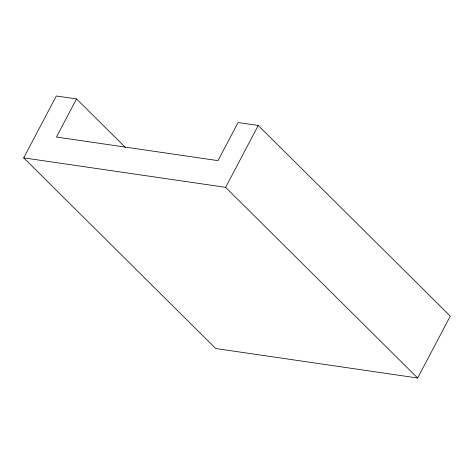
<?xml version="1.0" encoding="UTF-8"?>
<svg xmlns="http://www.w3.org/2000/svg" width="474" height="474" viewBox="0 0 474 474"><rect width="100%" height="100%" fill="white"/><g stroke="black" fill="none" stroke-linecap="round" stroke-linejoin="round"><path stroke-width="0.71" d="M76.527 98.936L56.436 137.039L217.987 160.639L238.072 122.535L258.265 125.486L450.3 316.117L417.653 378.015L215.717 348.514L23.7 157.86L56.329 95.985L76.527 98.936L125.646 147.698M23.7 157.86L225.636 187.354L258.265 125.486M225.636 187.354L417.653 378.015"/></g></svg>
